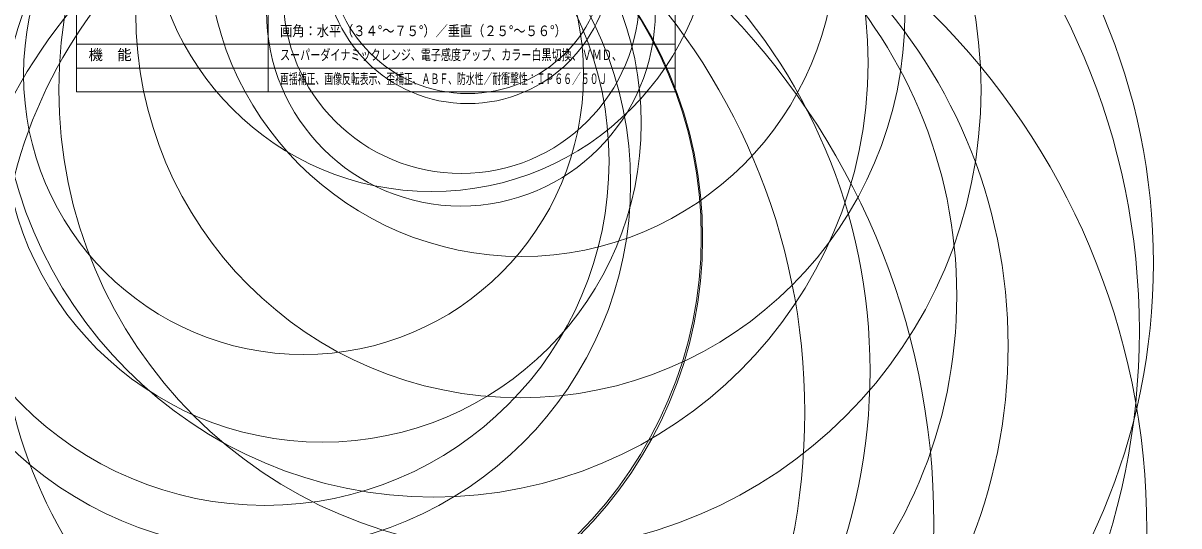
# Model space of a CAD drawing. Units: millimetres, scale not verified. Extents: x -11551 to 11812, y -1386 to 23401.
# Drawn here: x -73.7 to 167.7, y -147.1 to -42.1 of the extents above; entities that cross this region are included whole.
import ezdxf
from ezdxf.enums import TextEntityAlignment as Align

# ---------------------------------------------------------------- set-up
doc = ezdxf.new("R2010")
doc.units = ezdxf.units.MM
doc.header["$LTSCALE"] = 0.125
doc.layers.add('0-1_MOJI1', color=7, linetype='Continuous')
doc.layers.add('0-2_WAKU', color=1, linetype='Continuous', lineweight=18)
doc.layers.add('0-5_GAIKEI', color=1, linetype='Continuous', lineweight=18)
doc.styles.add('ＭＳ ゴシック', font='')
doc.styles.get('ＭＳ ゴシック').set_extended_font_data('MS Gothic')

msp = doc.modelspace()

# ---------------------------------------------------------------- linework, layer by layer
at = {"layer": '0-2_WAKU', "color": 4}
for p, q in [((-62.5, -16.5), (-62.5, -56.5)), ((-22.5, -56.5), (-22.5, -16.5)), ((62.5, -56.5), (62.5, -16.5)), ((-62.5, -56.5), (62.5, -56.5))]:
    msp.add_line(p, q, dxfattribs=at)
at = {"layer": '0-2_WAKU'}
for p, q in [((-62.5, -46.5), (62.5, -46.5)), ((-62.5, -51.5), (62.5, -51.5))]:
    msp.add_line(p, q, dxfattribs=at)
at = {"layer": '0-5_GAIKEI', "color": 7}
for centre, radius in [((19.837, -673.1676), 713.1818), ((23.7576, -316.9388), 356.9315), ((-45.8156, -123.4143), 135.3914), ((-37.8549, -146.6608), 154.3674), ((-15.1021, -52.8718), 58.4526), ((-11.1545, -63.029), 66.5768)]:
    msp.add_circle(centre, radius, dxfattribs=at)
at = {"layer": '0-5_GAIKEI'}
for centre, radius in [((23.1051, -349.5207), 388.9165), ((23.9429, -232.8485), 272.2412), ((12.6182, -106.3692), 146.8143), ((29.6711, -92.24), 132.6849), ((12.1037, -50.4179), 90.6691), ((30.0788, -56.0318), 96.283), ((30.1634, -40.0517), 80.3027), ((11.6776, -18.427), 58.8672), ((30.4295, -25.1987), 65.6394), ((8.4907, -148.066), 152.5096), ((-16.008, -114.7477), 119.1913), ((-19.6788, -87.0182), 87.911), ((-19.696, -86.7602), 87.6451), ((-23.2842, -75.5895), 76.475), ((-23.1491, -70.9643), 71.8402), ((21.6369, -109.4945), 110.3958), ((21.3452, -99.0466), 99.951), ((17.7496, -39.7174), 40.5978), ((17.8538, -36.33), 37.2008), ((19.2063, -29.0304), 29.895), ((19.1929, -27.9807), 28.8525)]:
    msp.add_circle(centre, radius, dxfattribs=at)

# ---------------------------------------------------------------- texts
at = {"layer": '0-1_MOJI1', "style": 'ＭＳ ゴシック'}
for s, width, p in [('画角：水平（３４°～７５°）／垂直（２５°～５６°）', 0.85, (-20, -45.5)), ('スーパーダイナミックレンジ、電子感度アップ、カラー白黒切換、ＶＭＤ、', 0.7, (-20, -50.5)), ('画揺補正、画像反転表示、歪補正、ＡＢＦ、防水性／耐衝撃性：ＩＰ６６／５０Ｊ', 0.6, (-20, -55.5))]:
    msp.add_text(s, height=2.199, dxfattribs=dict(at, width=width)).set_placement(p, align=Align.BOTTOM_LEFT)
msp.add_text('機\u3000能', height=2.199, dxfattribs=at).set_placement((-60, -50.5), align=Align.BOTTOM_LEFT)

doc.saveas('drawing.dxf')
